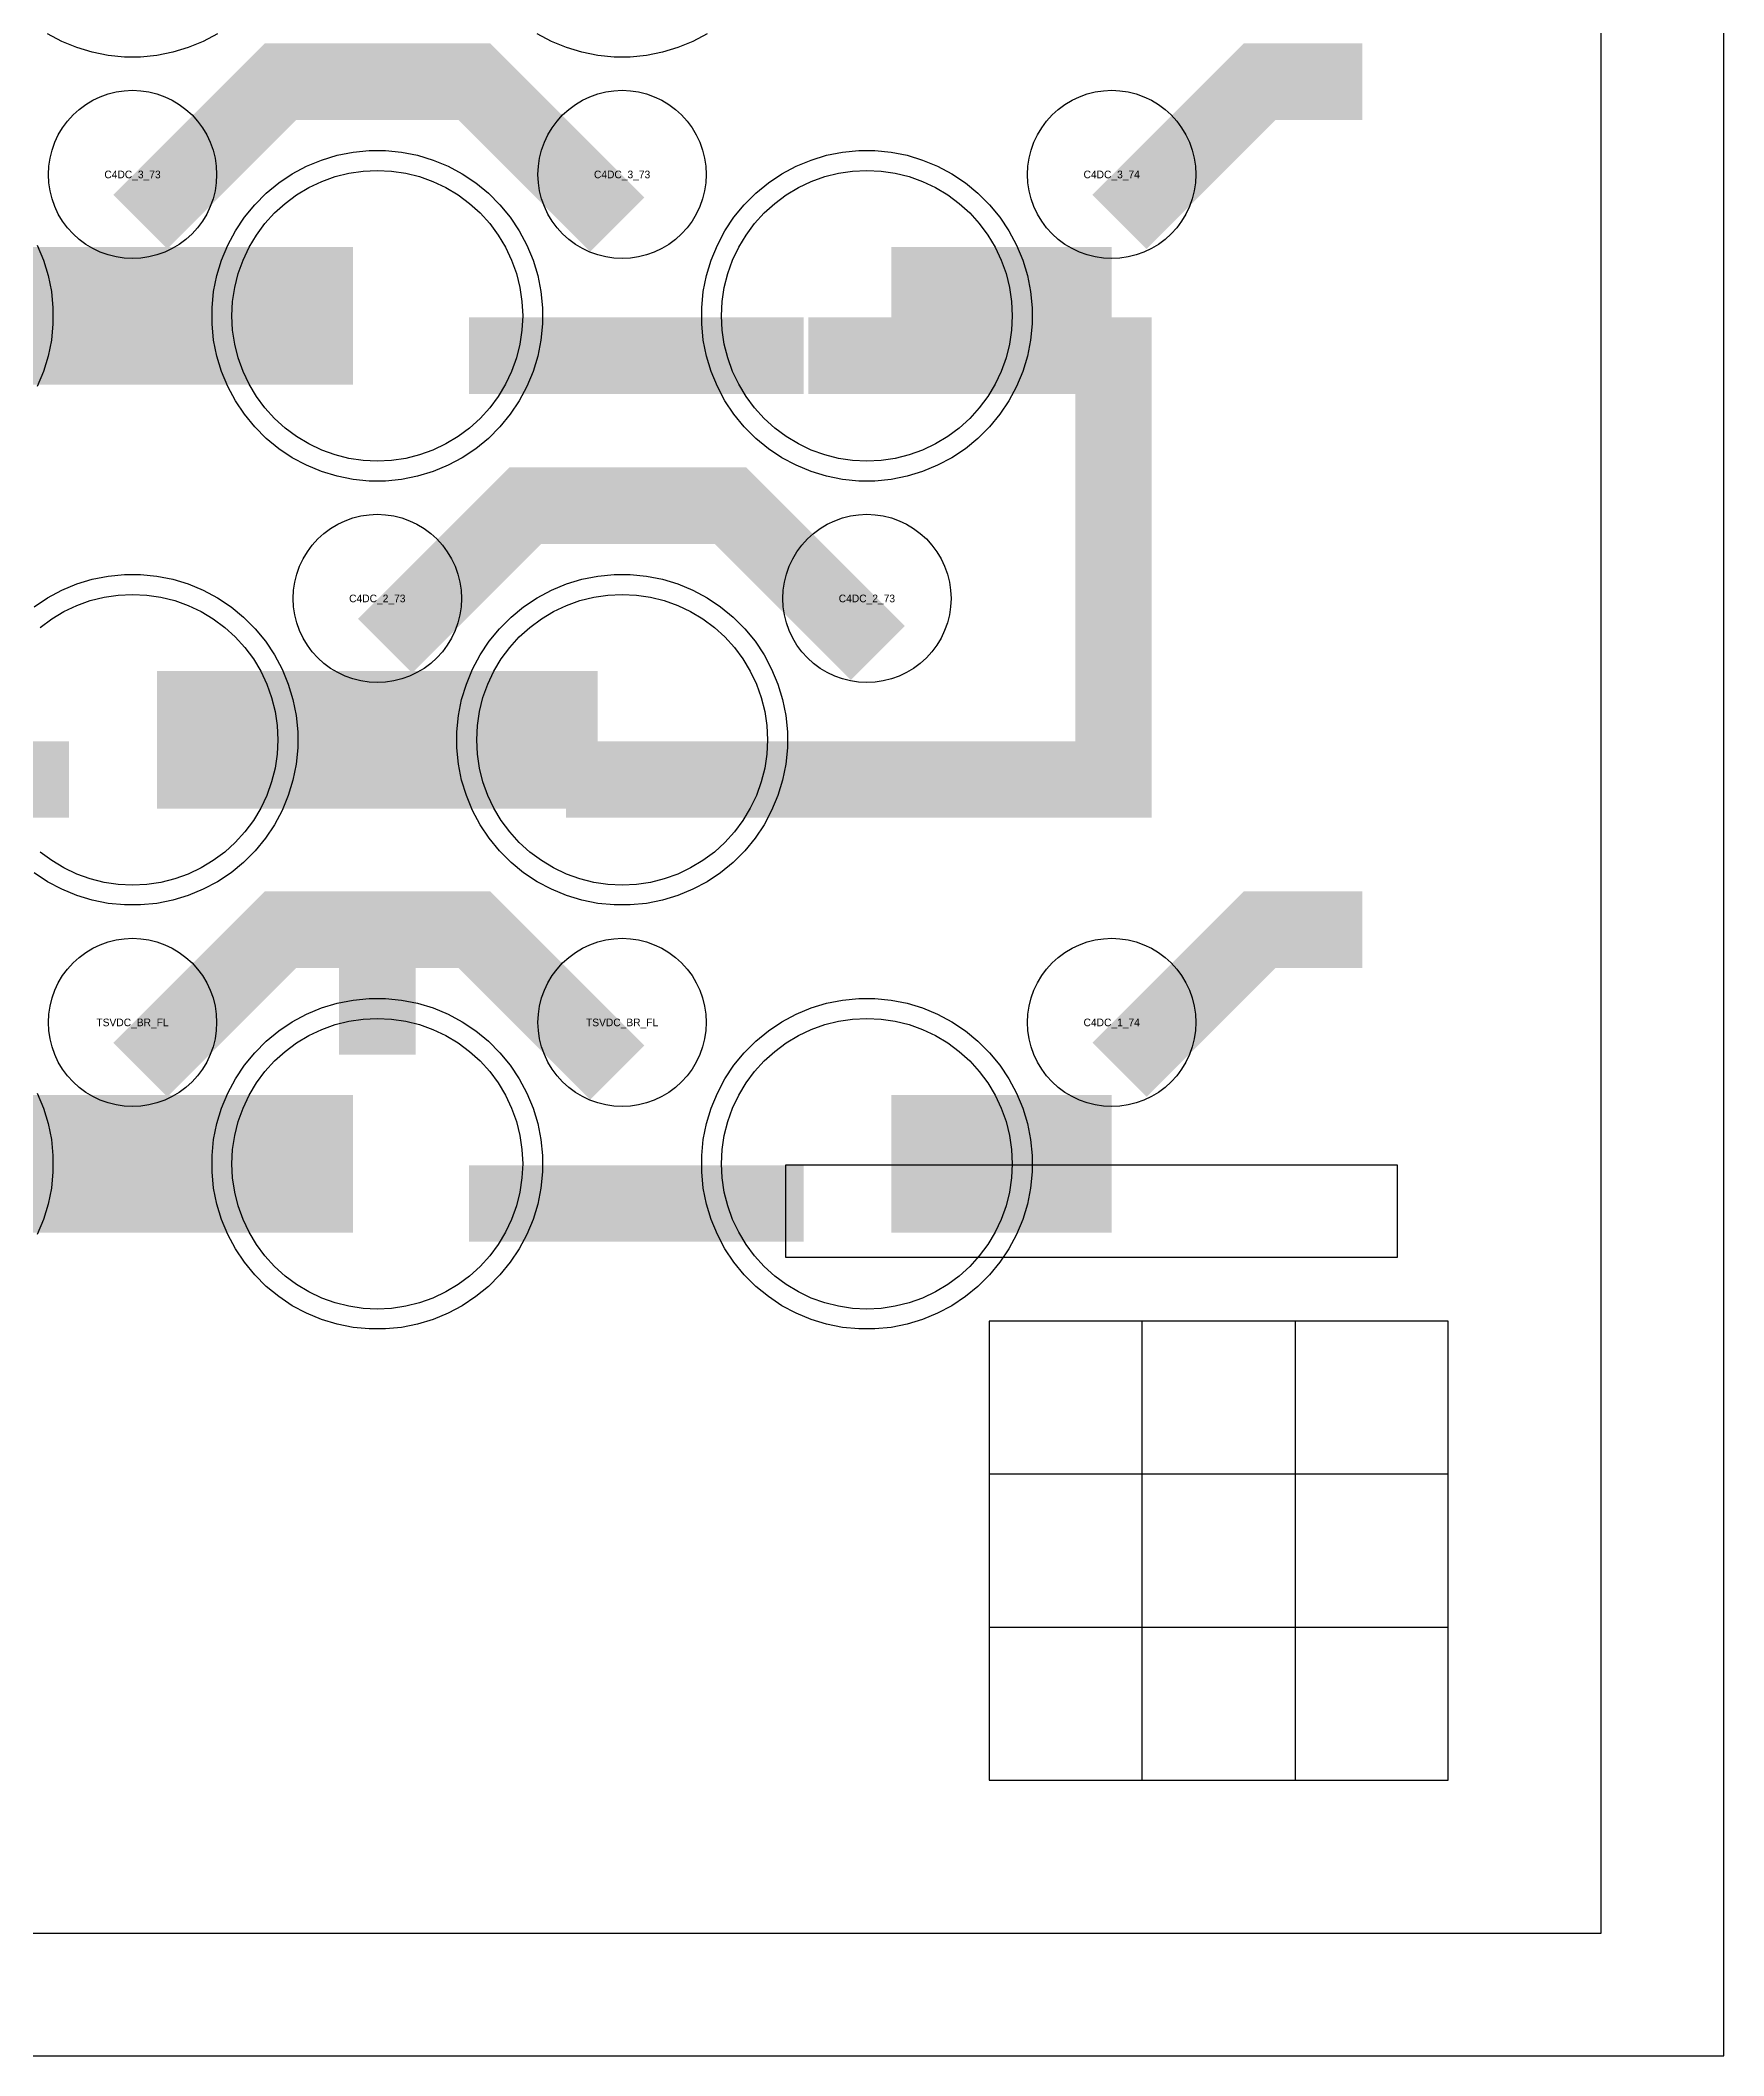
# Model space of a CAD drawing. Extents: x -11880 to 11880, y -14992 to 14992.
# Drawn here: x 11330 to 11880, y -14992 to -14334 of the extents above; entities that cross this region are included whole.
import ezdxf
from ezdxf.enums import TextEntityAlignment as Align

# ---------------------------------------------------------------- set-up
doc = ezdxf.new("R2010")
doc.units = 0
doc.header["$MEASUREMENT"] = 0
for name, color, linetype in [('GDS_775_DT_237', 138, 'CONTINUOUS'), ('OUTLINE', 30, 'CONTINUOUS'), ('RDL1_FS', 34, 'CONTINUOUS'), ('RDL_BS', 160, 'CONTINUOUS')]:
    doc.layers.add(name, color=color, linetype=linetype)

msp = doc.modelspace()

# ---------------------------------------------------------------- linework, layer by layer
at = {"layer": 'OUTLINE'}
for points in [[(-11880, -14992.5), (11880, -14992.5), (11880, 14992.5), (-11880, 14992.5)], [(-11840, -14952.5), (11840, -14952.5), (11840, 14952.5), (-11840, 14952.5)], [(11640, -14902.5), (11790, -14902.5), (11790, -14752.5), (11640, -14752.5)]]:
    msp.add_lwpolyline(points, close=True, dxfattribs=at)
at = {"layer": 'RDL1_FS', "color": 241, "true_color": 0xf7abae}
for points in [[(11440, -14471.379), (11435.343, -14471.15), (11430.732, -14470.466), (11426.209, -14469.334), (11421.819, -14467.762), (11417.605, -14465.77), (11413.605, -14463.372), (11409.86, -14460.594), (11406.406, -14457.464), (11403.276, -14454.01), (11400.498, -14450.265), (11398.1, -14446.265), (11396.108, -14442.051), (11394.536, -14437.661), (11393.404, -14433.138), (11392.72, -14428.527), (11392.491, -14423.87), (11392.72, -14419.213), (11393.404, -14414.602), (11394.536, -14410.079), (11396.108, -14405.689), (11398.1, -14401.475), (11400.498, -14397.475), (11403.276, -14393.73), (11406.406, -14390.276), (11409.86, -14387.146), (11413.605, -14384.368), (11417.605, -14381.97), (11421.819, -14379.978), (11426.209, -14378.406), (11430.732, -14377.274), (11435.343, -14376.59), (11440, -14376.361), (11444.657, -14376.59), (11449.268, -14377.274), (11453.791, -14378.406), (11458.181, -14379.978), (11462.395, -14381.97), (11466.395, -14384.368), (11470.14, -14387.146), (11473.594, -14390.276), (11476.724, -14393.73), (11479.502, -14397.475), (11481.9, -14401.475), (11483.892, -14405.689), (11485.464, -14410.079), (11486.596, -14414.602), (11487.28, -14419.213), (11487.509, -14423.87), (11487.28, -14428.527), (11486.596, -14433.138), (11485.464, -14437.661), (11483.892, -14442.051), (11481.9, -14446.265), (11479.502, -14450.265), (11476.724, -14454.01), (11473.594, -14457.464), (11470.14, -14460.594), (11466.395, -14463.372), (11462.395, -14465.77), (11458.181, -14467.762), (11453.791, -14469.334), (11449.268, -14470.466), (11444.657, -14471.15)], [(11600, -14471.379), (11595.343, -14471.15), (11590.732, -14470.466), (11586.209, -14469.334), (11581.819, -14467.762), (11577.605, -14465.77), (11573.605, -14463.372), (11569.86, -14460.594), (11566.406, -14457.464), (11563.276, -14454.01), (11560.498, -14450.265), (11558.1, -14446.265), (11556.108, -14442.051), (11554.536, -14437.661), (11553.404, -14433.138), (11552.72, -14428.527), (11552.491, -14423.87), (11552.72, -14419.213), (11553.404, -14414.602), (11554.536, -14410.079), (11556.108, -14405.689), (11558.1, -14401.475), (11560.498, -14397.475), (11563.276, -14393.73), (11566.406, -14390.276), (11569.86, -14387.146), (11573.605, -14384.368), (11577.605, -14381.97), (11581.819, -14379.978), (11586.209, -14378.406), (11590.732, -14377.274), (11595.343, -14376.59), (11600, -14376.361), (11604.657, -14376.59), (11609.268, -14377.274), (11613.791, -14378.406), (11618.181, -14379.978), (11622.395, -14381.97), (11626.395, -14384.368), (11630.14, -14387.146), (11633.594, -14390.276), (11636.724, -14393.73), (11639.502, -14397.475), (11641.9, -14401.475), (11643.892, -14405.689), (11645.464, -14410.079), (11646.596, -14414.602), (11647.28, -14419.213), (11647.509, -14423.87), (11647.28, -14428.527), (11646.596, -14433.138), (11645.464, -14437.661), (11643.892, -14442.051), (11641.9, -14446.265), (11639.502, -14450.265), (11636.724, -14454.01), (11633.594, -14457.464), (11630.14, -14460.594), (11626.395, -14463.372), (11622.395, -14465.77), (11618.181, -14467.762), (11613.791, -14469.334), (11609.268, -14470.466), (11604.657, -14471.15)], [(11520, -14609.944), (11515.343, -14609.715), (11510.732, -14609.031), (11506.209, -14607.899), (11501.819, -14606.327), (11497.605, -14604.335), (11493.605, -14601.937), (11489.86, -14599.159), (11486.406, -14596.029), (11483.276, -14592.575), (11480.498, -14588.83), (11478.1, -14584.83), (11476.108, -14580.616), (11474.536, -14576.226), (11473.404, -14571.703), (11472.72, -14567.092), (11472.491, -14562.435), (11472.72, -14557.778), (11473.404, -14553.167), (11474.536, -14548.644), (11476.108, -14544.254), (11478.1, -14540.04), (11480.498, -14536.04), (11483.276, -14532.295), (11486.406, -14528.841), (11489.86, -14525.711), (11493.605, -14522.933), (11497.605, -14520.535), (11501.819, -14518.543), (11506.209, -14516.971), (11510.732, -14515.839), (11515.343, -14515.155), (11520, -14514.926), (11524.657, -14515.155), (11529.268, -14515.839), (11533.791, -14516.971), (11538.181, -14518.543), (11542.395, -14520.535), (11546.395, -14522.933), (11550.14, -14525.711), (11553.594, -14528.841), (11556.724, -14532.295), (11559.502, -14536.04), (11561.9, -14540.04), (11563.892, -14544.254), (11565.464, -14548.644), (11566.596, -14553.167), (11567.28, -14557.778), (11567.509, -14562.435), (11567.28, -14567.092), (11566.596, -14571.703), (11565.464, -14576.226), (11563.892, -14580.616), (11561.9, -14584.83), (11559.502, -14588.83), (11556.724, -14592.575), (11553.594, -14596.029), (11550.14, -14599.159), (11546.395, -14601.937), (11542.395, -14604.335), (11538.181, -14606.327), (11533.791, -14607.899), (11529.268, -14609.031), (11524.657, -14609.715)], [(11440, -14748.509), (11435.343, -14748.28), (11430.732, -14747.596), (11426.209, -14746.464), (11421.819, -14744.892), (11417.605, -14742.9), (11413.605, -14740.502), (11409.86, -14737.724), (11406.406, -14734.594), (11403.276, -14731.14), (11400.498, -14727.395), (11398.1, -14723.395), (11396.108, -14719.181), (11394.536, -14714.791), (11393.404, -14710.268), (11392.72, -14705.657), (11392.491, -14701), (11392.72, -14696.343), (11393.404, -14691.732), (11394.536, -14687.209), (11396.108, -14682.819), (11398.1, -14678.605), (11400.498, -14674.605), (11403.276, -14670.86), (11406.406, -14667.406), (11409.86, -14664.276), (11413.605, -14661.498), (11417.605, -14659.1), (11421.819, -14657.108), (11426.209, -14655.536), (11430.732, -14654.404), (11435.343, -14653.72), (11440, -14653.491), (11444.657, -14653.72), (11449.268, -14654.404), (11453.791, -14655.536), (11458.181, -14657.108), (11462.395, -14659.1), (11466.395, -14661.498), (11470.14, -14664.276), (11473.594, -14667.406), (11476.724, -14670.86), (11479.502, -14674.605), (11481.9, -14678.605), (11483.892, -14682.819), (11485.464, -14687.209), (11486.596, -14691.732), (11487.28, -14696.343), (11487.509, -14701), (11487.28, -14705.657), (11486.596, -14710.268), (11485.464, -14714.791), (11483.892, -14719.181), (11481.9, -14723.395), (11479.502, -14727.395), (11476.724, -14731.14), (11473.594, -14734.594), (11470.14, -14737.724), (11466.395, -14740.502), (11462.395, -14742.9), (11458.181, -14744.892), (11453.791, -14746.464), (11449.268, -14747.596), (11444.657, -14748.28)], [(11600, -14748.509), (11595.343, -14748.28), (11590.732, -14747.596), (11586.209, -14746.464), (11581.819, -14744.892), (11577.605, -14742.9), (11573.605, -14740.502), (11569.86, -14737.724), (11566.406, -14734.594), (11563.276, -14731.14), (11560.498, -14727.395), (11558.1, -14723.395), (11556.108, -14719.181), (11554.536, -14714.791), (11553.404, -14710.268), (11552.72, -14705.657), (11552.491, -14701), (11552.72, -14696.343), (11553.404, -14691.732), (11554.536, -14687.209), (11556.108, -14682.819), (11558.1, -14678.605), (11560.498, -14674.605), (11563.276, -14670.86), (11566.406, -14667.406), (11569.86, -14664.276), (11573.605, -14661.498), (11577.605, -14659.1), (11581.819, -14657.108), (11586.209, -14655.536), (11590.732, -14654.404), (11595.343, -14653.72), (11600, -14653.491), (11604.657, -14653.72), (11609.268, -14654.404), (11613.791, -14655.536), (11618.181, -14657.108), (11622.395, -14659.1), (11626.395, -14661.498), (11630.14, -14664.276), (11633.594, -14667.406), (11636.724, -14670.86), (11639.502, -14674.605), (11641.9, -14678.605), (11643.892, -14682.819), (11645.464, -14687.209), (11646.596, -14691.732), (11647.28, -14696.343), (11647.509, -14701), (11647.28, -14705.657), (11646.596, -14710.268), (11645.464, -14714.791), (11643.892, -14719.181), (11641.9, -14723.395), (11639.502, -14727.395), (11636.724, -14731.14), (11633.594, -14734.594), (11630.14, -14737.724), (11626.395, -14740.502), (11622.395, -14742.9), (11618.181, -14744.892), (11613.791, -14746.464), (11609.268, -14747.596), (11604.657, -14748.28)]]:
    msp.add_lwpolyline(points, close=True, dxfattribs=at)
for points in [[(11288.002, -14423.87, 45, 45, 0), (11360.002, -14423.87, 45, 45, 0)], [(11360.002, -14423.87, 45, 45, 0), (11432.002, -14423.87, 45, 45, 0)], [(11608.002, -14423.87, 45, 45, 0), (11680.002, -14423.87, 45, 45, 0)], [(11368.002, -14562.435, 45, 45, 0), (11440.002, -14562.435, 45, 45, 0)], [(11440.002, -14562.435, 45, 45, 0), (11512.002, -14562.435, 45, 45, 0)], [(11288.002, -14701, 45, 45, 0), (11360.002, -14701, 45, 45, 0)], [(11360.002, -14701, 45, 45, 0), (11432.002, -14701, 45, 45, 0)], [(11608.002, -14701, 45, 45, 0), (11680.002, -14701, 45, 45, 0)]]:
    msp.add_lwpolyline(points, format="xyseb", dxfattribs=at)
msp.add_lwpolyline([(11329.86, -14525.711), (11333.605, -14522.933), (11337.605, -14520.535), (11341.819, -14518.543), (11346.209, -14516.971), (11350.732, -14515.839), (11355.343, -14515.155), (11360, -14514.926), (11364.657, -14515.155), (11369.268, -14515.839), (11373.791, -14516.971), (11378.181, -14518.543), (11382.395, -14520.535), (11386.395, -14522.933), (11390.14, -14525.711), (11393.594, -14528.841), (11396.724, -14532.295), (11399.502, -14536.04), (11401.9, -14540.04), (11403.892, -14544.254), (11405.464, -14548.644), (11406.596, -14553.167), (11407.28, -14557.778), (11407.509, -14562.435), (11407.28, -14567.092), (11406.596, -14571.703), (11405.464, -14576.226), (11403.892, -14580.616), (11401.9, -14584.83), (11399.502, -14588.83), (11396.724, -14592.575), (11393.594, -14596.029), (11390.14, -14599.159), (11386.395, -14601.937), (11382.395, -14604.335), (11378.181, -14606.327), (11373.791, -14607.899), (11369.268, -14609.031), (11364.657, -14609.715), (11360, -14609.944), (11355.343, -14609.715), (11350.732, -14609.031), (11346.209, -14607.899), (11341.819, -14606.327), (11337.605, -14604.335), (11333.605, -14601.937), (11329.86, -14599.159)], dxfattribs=at)
at = {"layer": 'RDL1_FS'}
for points in [[(11640, -14902.5), (11690, -14902.5), (11690, -14752.5), (11640, -14752.5)], [(11740, -14902.5), (11790, -14902.5), (11790, -14752.5), (11740, -14752.5)], [(11640, -14852.5), (11790, -14852.5), (11790, -14802.5), (11640, -14802.5)]]:
    msp.add_lwpolyline(points, close=True, dxfattribs=at)
at = {"layer": 'RDL_BS', "color": 241, "true_color": 0xf7abae}
for points in [[(11387.777, -14331.693), (11383.115, -14334.185), (11378.205, -14336.216), (11373.165, -14337.747), (11367.938, -14338.793), (11362.644, -14339.31), (11357.356, -14339.31), (11352.062, -14338.793), (11346.835, -14337.747), (11341.795, -14336.216), (11336.885, -14334.185), (11332.223, -14331.693)], [(11547.777, -14331.693), (11543.115, -14334.185), (11538.205, -14336.216), (11533.165, -14337.747), (11527.938, -14338.793), (11522.644, -14339.31), (11517.356, -14339.31), (11512.062, -14338.793), (11506.835, -14337.747), (11501.795, -14336.216), (11496.885, -14334.185), (11492.223, -14331.693)], [(11328.875, -14400.755), (11330.906, -14405.665), (11332.437, -14410.705), (11333.483, -14415.932), (11334, -14421.226), (11334, -14426.514), (11333.483, -14431.808), (11332.437, -14437.035), (11330.906, -14442.075), (11328.875, -14446.985)], [(11327.809, -14518.999), (11332.223, -14516.052), (11336.885, -14513.56), (11341.795, -14511.529), (11346.835, -14509.998), (11352.062, -14508.952), (11357.356, -14508.435), (11362.644, -14508.435), (11367.938, -14508.952), (11373.165, -14509.998), (11378.205, -14511.529), (11383.115, -14513.56), (11387.777, -14516.052), (11392.191, -14518.999), (11396.292, -14522.361), (11400.074, -14526.143), (11403.436, -14530.244), (11406.383, -14534.658), (11408.875, -14539.32), (11410.906, -14544.23), (11412.437, -14549.27), (11413.483, -14554.497), (11414, -14559.791), (11414, -14565.079), (11413.483, -14570.373), (11412.437, -14575.6), (11410.906, -14580.64), (11408.875, -14585.55), (11406.383, -14590.212), (11403.436, -14594.626), (11400.074, -14598.727), (11396.292, -14602.509), (11392.191, -14605.871), (11387.777, -14608.818), (11383.115, -14611.31), (11378.205, -14613.341), (11373.165, -14614.872), (11367.938, -14615.918), (11362.644, -14616.435), (11357.356, -14616.435), (11352.062, -14615.918), (11346.835, -14614.872), (11341.795, -14613.341), (11336.885, -14611.31), (11332.223, -14608.818), (11327.809, -14605.871)], [(11328.875, -14677.885), (11330.906, -14682.795), (11332.437, -14687.835), (11333.483, -14693.062), (11334, -14698.356), (11334, -14703.644), (11333.483, -14708.938), (11332.437, -14714.165), (11330.906, -14719.205), (11328.875, -14724.115)]]:
    msp.add_lwpolyline(points, dxfattribs=at)
at = {"layer": 'RDL_BS'}
for points in [[(11362.562, -14393.184, 25, 25, 0), (11408.377, -14347.369, 25, 25, 0), (11441.93, -14347.369, 25, 25, 0)], [(11518.401, -14394.083, 25, 25, 0), (11471.687, -14347.369, 25, 25, 0), (11441.929, -14347.369, 25, 25, 0)], [(11682.562, -14393.184, 25, 25, 0), (11728.377, -14347.369, 25, 25, 0), (11761.93, -14347.369, 25, 25, 0)], [(11442.562, -14531.749, 25, 25, 0), (11488.377, -14485.934, 25, 25, 0), (11521.93, -14485.934, 25, 25, 0)], [(11603.555, -14534.054, 25, 25, 0), (11555.435, -14485.934, 25, 25, 0), (11521.838, -14485.934, 25, 25, 0)], [(11440, -14638.46, 25, 25, 0), (11440, -14611.999, 25, 25, 0)], [(11682.562, -14670.314, 25, 25, 0), (11728.377, -14624.499, 25, 25, 0), (11761.93, -14624.499, 25, 25, 0)]]:
    msp.add_lwpolyline(points, format="xyseb", dxfattribs=at)
for points in [[(11360, -14405.176), (11357.307, -14405.044), (11354.635, -14404.648), (11352.016, -14403.991), (11349.481, -14403.084), (11347.044, -14401.932), (11344.72, -14400.539), (11342.557, -14398.936), (11340.558, -14397.124), (11338.746, -14395.125), (11337.143, -14392.962), (11335.75, -14390.638), (11334.598, -14388.201), (11333.691, -14385.666), (11333.034, -14383.047), (11332.638, -14380.375), (11332.506, -14377.682), (11332.638, -14374.989), (11333.034, -14372.317), (11333.691, -14369.698), (11334.598, -14367.163), (11335.75, -14364.726), (11337.143, -14362.402), (11338.746, -14360.239), (11340.558, -14358.24), (11342.557, -14356.428), (11344.72, -14354.825), (11347.044, -14353.432), (11349.481, -14352.28), (11352.016, -14351.373), (11354.635, -14350.716), (11357.307, -14350.32), (11360, -14350.188), (11362.693, -14350.32), (11365.365, -14350.716), (11367.984, -14351.373), (11370.519, -14352.28), (11372.956, -14353.432), (11375.28, -14354.825), (11377.443, -14356.428), (11379.442, -14358.24), (11381.254, -14360.239), (11382.857, -14362.402), (11384.25, -14364.726), (11385.402, -14367.163), (11386.309, -14369.698), (11386.966, -14372.317), (11387.362, -14374.989), (11387.494, -14377.682), (11387.362, -14380.375), (11386.966, -14383.047), (11386.309, -14385.666), (11385.402, -14388.201), (11384.25, -14390.638), (11382.857, -14392.962), (11381.254, -14395.125), (11379.442, -14397.124), (11377.443, -14398.936), (11375.28, -14400.539), (11372.956, -14401.932), (11370.519, -14403.084), (11367.984, -14403.991), (11365.365, -14404.648), (11362.693, -14405.044)], [(11520, -14405.176), (11517.307, -14405.044), (11514.635, -14404.648), (11512.016, -14403.991), (11509.481, -14403.084), (11507.044, -14401.932), (11504.72, -14400.539), (11502.557, -14398.936), (11500.558, -14397.124), (11498.746, -14395.125), (11497.143, -14392.962), (11495.75, -14390.638), (11494.598, -14388.201), (11493.691, -14385.666), (11493.034, -14383.047), (11492.638, -14380.375), (11492.506, -14377.682), (11492.638, -14374.989), (11493.034, -14372.317), (11493.691, -14369.698), (11494.598, -14367.163), (11495.75, -14364.726), (11497.143, -14362.402), (11498.746, -14360.239), (11500.558, -14358.24), (11502.557, -14356.428), (11504.72, -14354.825), (11507.044, -14353.432), (11509.481, -14352.28), (11512.016, -14351.373), (11514.635, -14350.716), (11517.307, -14350.32), (11520, -14350.188), (11522.693, -14350.32), (11525.365, -14350.716), (11527.984, -14351.373), (11530.519, -14352.28), (11532.956, -14353.432), (11535.28, -14354.825), (11537.443, -14356.428), (11539.442, -14358.24), (11541.254, -14360.239), (11542.857, -14362.402), (11544.25, -14364.726), (11545.402, -14367.163), (11546.309, -14369.698), (11546.966, -14372.317), (11547.362, -14374.989), (11547.494, -14377.682), (11547.362, -14380.375), (11546.966, -14383.047), (11546.309, -14385.666), (11545.402, -14388.201), (11544.25, -14390.638), (11542.857, -14392.962), (11541.254, -14395.125), (11539.442, -14397.124), (11537.443, -14398.936), (11535.28, -14400.539), (11532.956, -14401.932), (11530.519, -14403.084), (11527.984, -14403.991), (11525.365, -14404.648), (11522.693, -14405.044)], [(11680, -14405.176), (11677.307, -14405.044), (11674.635, -14404.648), (11672.016, -14403.991), (11669.481, -14403.084), (11667.044, -14401.932), (11664.72, -14400.539), (11662.557, -14398.936), (11660.558, -14397.124), (11658.746, -14395.125), (11657.143, -14392.962), (11655.75, -14390.638), (11654.598, -14388.201), (11653.691, -14385.666), (11653.034, -14383.047), (11652.638, -14380.375), (11652.506, -14377.682), (11652.638, -14374.989), (11653.034, -14372.317), (11653.691, -14369.698), (11654.598, -14367.163), (11655.75, -14364.726), (11657.143, -14362.402), (11658.746, -14360.239), (11660.558, -14358.24), (11662.557, -14356.428), (11664.72, -14354.825), (11667.044, -14353.432), (11669.481, -14352.28), (11672.016, -14351.373), (11674.635, -14350.716), (11677.307, -14350.32), (11680, -14350.188), (11682.693, -14350.32), (11685.365, -14350.716), (11687.984, -14351.373), (11690.519, -14352.28), (11692.956, -14353.432), (11695.28, -14354.825), (11697.443, -14356.428), (11699.442, -14358.24), (11701.254, -14360.239), (11702.857, -14362.402), (11704.25, -14364.726), (11705.402, -14367.163), (11706.309, -14369.698), (11706.966, -14372.317), (11707.362, -14374.989), (11707.494, -14377.682), (11707.362, -14380.375), (11706.966, -14383.047), (11706.309, -14385.666), (11705.402, -14388.201), (11704.25, -14390.638), (11702.857, -14392.962), (11701.254, -14395.125), (11699.442, -14397.124), (11697.443, -14398.936), (11695.28, -14400.539), (11692.956, -14401.932), (11690.519, -14403.084), (11687.984, -14403.991), (11685.365, -14404.648), (11682.693, -14405.044)], [(11440, -14543.741), (11437.307, -14543.609), (11434.635, -14543.213), (11432.016, -14542.556), (11429.481, -14541.649), (11427.044, -14540.497), (11424.72, -14539.104), (11422.557, -14537.501), (11420.558, -14535.689), (11418.746, -14533.69), (11417.143, -14531.527), (11415.75, -14529.203), (11414.598, -14526.766), (11413.691, -14524.231), (11413.034, -14521.612), (11412.638, -14518.94), (11412.506, -14516.247), (11412.638, -14513.554), (11413.034, -14510.882), (11413.691, -14508.263), (11414.598, -14505.728), (11415.75, -14503.291), (11417.143, -14500.967), (11418.746, -14498.804), (11420.558, -14496.805), (11422.557, -14494.993), (11424.72, -14493.39), (11427.044, -14491.997), (11429.481, -14490.845), (11432.016, -14489.938), (11434.635, -14489.281), (11437.307, -14488.885), (11440, -14488.753), (11442.693, -14488.885), (11445.365, -14489.281), (11447.984, -14489.938), (11450.519, -14490.845), (11452.956, -14491.997), (11455.28, -14493.39), (11457.443, -14494.993), (11459.442, -14496.805), (11461.254, -14498.804), (11462.857, -14500.967), (11464.25, -14503.291), (11465.402, -14505.728), (11466.309, -14508.263), (11466.966, -14510.882), (11467.362, -14513.554), (11467.494, -14516.247), (11467.362, -14518.94), (11466.966, -14521.612), (11466.309, -14524.231), (11465.402, -14526.766), (11464.25, -14529.203), (11462.857, -14531.527), (11461.254, -14533.69), (11459.442, -14535.689), (11457.443, -14537.501), (11455.28, -14539.104), (11452.956, -14540.497), (11450.519, -14541.649), (11447.984, -14542.556), (11445.365, -14543.213), (11442.693, -14543.609)], [(11600, -14543.741), (11597.307, -14543.609), (11594.635, -14543.213), (11592.016, -14542.556), (11589.481, -14541.649), (11587.044, -14540.497), (11584.72, -14539.104), (11582.557, -14537.501), (11580.558, -14535.689), (11578.746, -14533.69), (11577.143, -14531.527), (11575.75, -14529.203), (11574.598, -14526.766), (11573.691, -14524.231), (11573.034, -14521.612), (11572.638, -14518.94), (11572.506, -14516.247), (11572.638, -14513.554), (11573.034, -14510.882), (11573.691, -14508.263), (11574.598, -14505.728), (11575.75, -14503.291), (11577.143, -14500.967), (11578.746, -14498.804), (11580.558, -14496.805), (11582.557, -14494.993), (11584.72, -14493.39), (11587.044, -14491.997), (11589.481, -14490.845), (11592.016, -14489.938), (11594.635, -14489.281), (11597.307, -14488.885), (11600, -14488.753), (11602.693, -14488.885), (11605.365, -14489.281), (11607.984, -14489.938), (11610.519, -14490.845), (11612.956, -14491.997), (11615.28, -14493.39), (11617.443, -14494.993), (11619.442, -14496.805), (11621.254, -14498.804), (11622.857, -14500.967), (11624.25, -14503.291), (11625.402, -14505.728), (11626.309, -14508.263), (11626.966, -14510.882), (11627.362, -14513.554), (11627.494, -14516.247), (11627.362, -14518.94), (11626.966, -14521.612), (11626.309, -14524.231), (11625.402, -14526.766), (11624.25, -14529.203), (11622.857, -14531.527), (11621.254, -14533.69), (11619.442, -14535.689), (11617.443, -14537.501), (11615.28, -14539.104), (11612.956, -14540.497), (11610.519, -14541.649), (11607.984, -14542.556), (11605.365, -14543.213), (11602.693, -14543.609)], [(11680, -14682.306), (11677.307, -14682.174), (11674.635, -14681.778), (11672.016, -14681.121), (11669.481, -14680.214), (11667.044, -14679.062), (11664.72, -14677.669), (11662.557, -14676.066), (11660.558, -14674.254), (11658.746, -14672.255), (11657.143, -14670.092), (11655.75, -14667.768), (11654.598, -14665.331), (11653.691, -14662.796), (11653.034, -14660.177), (11652.638, -14657.505), (11652.506, -14654.812), (11652.638, -14652.119), (11653.034, -14649.447), (11653.691, -14646.828), (11654.598, -14644.293), (11655.75, -14641.856), (11657.143, -14639.532), (11658.746, -14637.369), (11660.558, -14635.37), (11662.557, -14633.558), (11664.72, -14631.955), (11667.044, -14630.562), (11669.481, -14629.41), (11672.016, -14628.503), (11674.635, -14627.846), (11677.307, -14627.45), (11680, -14627.318), (11682.693, -14627.45), (11685.365, -14627.846), (11687.984, -14628.503), (11690.519, -14629.41), (11692.956, -14630.562), (11695.28, -14631.955), (11697.443, -14633.558), (11699.442, -14635.37), (11701.254, -14637.369), (11702.857, -14639.532), (11704.25, -14641.856), (11705.402, -14644.293), (11706.309, -14646.828), (11706.966, -14649.447), (11707.362, -14652.119), (11707.494, -14654.812), (11707.362, -14657.505), (11706.966, -14660.177), (11706.309, -14662.796), (11705.402, -14665.331), (11704.25, -14667.768), (11702.857, -14670.092), (11701.254, -14672.255), (11699.442, -14674.254), (11697.443, -14676.066), (11695.28, -14677.669), (11692.956, -14679.062), (11690.519, -14680.214), (11687.984, -14681.121), (11685.365, -14681.778), (11682.693, -14682.174)]]:
    msp.add_lwpolyline(points, close=True, dxfattribs=at)
at = {"layer": 'RDL_BS', "color": 241, "true_color": 0xf7abae}
for points in [[(11437.356, -14477.87), (11432.062, -14477.353), (11426.835, -14476.307), (11421.795, -14474.776), (11416.885, -14472.745), (11412.223, -14470.253), (11407.809, -14467.306), (11403.708, -14463.944), (11399.926, -14460.162), (11396.564, -14456.061), (11393.617, -14451.647), (11391.125, -14446.985), (11389.094, -14442.075), (11387.563, -14437.035), (11386.517, -14431.808), (11386, -14426.514), (11386, -14421.226), (11386.517, -14415.932), (11387.563, -14410.705), (11389.094, -14405.665), (11391.125, -14400.755), (11393.617, -14396.093), (11396.564, -14391.679), (11399.926, -14387.578), (11403.708, -14383.796), (11407.809, -14380.434), (11412.223, -14377.487), (11416.885, -14374.995), (11421.795, -14372.964), (11426.835, -14371.433), (11432.062, -14370.387), (11437.356, -14369.87), (11442.644, -14369.87), (11447.938, -14370.387), (11453.165, -14371.433), (11458.205, -14372.964), (11463.115, -14374.995), (11467.777, -14377.487), (11472.191, -14380.434), (11476.292, -14383.796), (11480.074, -14387.578), (11483.436, -14391.679), (11486.383, -14396.093), (11488.875, -14400.755), (11490.906, -14405.665), (11492.437, -14410.705), (11493.483, -14415.932), (11494, -14421.226), (11494, -14426.514), (11493.483, -14431.808), (11492.437, -14437.035), (11490.906, -14442.075), (11488.875, -14446.985), (11486.383, -14451.647), (11483.436, -14456.061), (11480.074, -14460.162), (11476.292, -14463.944), (11472.191, -14467.306), (11467.777, -14470.253), (11463.115, -14472.745), (11458.205, -14474.776), (11453.165, -14476.307), (11447.938, -14477.353), (11442.644, -14477.87)], [(11597.356, -14477.87), (11592.062, -14477.353), (11586.835, -14476.307), (11581.795, -14474.776), (11576.885, -14472.745), (11572.223, -14470.253), (11567.809, -14467.306), (11563.708, -14463.944), (11559.926, -14460.162), (11556.564, -14456.061), (11553.617, -14451.647), (11551.125, -14446.985), (11549.094, -14442.075), (11547.563, -14437.035), (11546.517, -14431.808), (11546, -14426.514), (11546, -14421.226), (11546.517, -14415.932), (11547.563, -14410.705), (11549.094, -14405.665), (11551.125, -14400.755), (11553.617, -14396.093), (11556.564, -14391.679), (11559.926, -14387.578), (11563.708, -14383.796), (11567.809, -14380.434), (11572.223, -14377.487), (11576.885, -14374.995), (11581.795, -14372.964), (11586.835, -14371.433), (11592.062, -14370.387), (11597.356, -14369.87), (11602.644, -14369.87), (11607.938, -14370.387), (11613.165, -14371.433), (11618.205, -14372.964), (11623.115, -14374.995), (11627.777, -14377.487), (11632.191, -14380.434), (11636.292, -14383.796), (11640.074, -14387.578), (11643.436, -14391.679), (11646.383, -14396.093), (11648.875, -14400.755), (11650.906, -14405.665), (11652.437, -14410.705), (11653.483, -14415.932), (11654, -14421.226), (11654, -14426.514), (11653.483, -14431.808), (11652.437, -14437.035), (11650.906, -14442.075), (11648.875, -14446.985), (11646.383, -14451.647), (11643.436, -14456.061), (11640.074, -14460.162), (11636.292, -14463.944), (11632.191, -14467.306), (11627.777, -14470.253), (11623.115, -14472.745), (11618.205, -14474.776), (11613.165, -14476.307), (11607.938, -14477.353), (11602.644, -14477.87)], [(11517.356, -14616.435), (11512.062, -14615.918), (11506.835, -14614.872), (11501.795, -14613.341), (11496.885, -14611.31), (11492.223, -14608.818), (11487.809, -14605.871), (11483.708, -14602.509), (11479.926, -14598.727), (11476.564, -14594.626), (11473.617, -14590.212), (11471.125, -14585.55), (11469.094, -14580.64), (11467.563, -14575.6), (11466.517, -14570.373), (11466, -14565.079), (11466, -14559.791), (11466.517, -14554.497), (11467.563, -14549.27), (11469.094, -14544.23), (11471.125, -14539.32), (11473.617, -14534.658), (11476.564, -14530.244), (11479.926, -14526.143), (11483.708, -14522.361), (11487.809, -14518.999), (11492.223, -14516.052), (11496.885, -14513.56), (11501.795, -14511.529), (11506.835, -14509.998), (11512.062, -14508.952), (11517.356, -14508.435), (11522.644, -14508.435), (11527.938, -14508.952), (11533.165, -14509.998), (11538.205, -14511.529), (11543.115, -14513.56), (11547.777, -14516.052), (11552.191, -14518.999), (11556.292, -14522.361), (11560.074, -14526.143), (11563.436, -14530.244), (11566.383, -14534.658), (11568.875, -14539.32), (11570.906, -14544.23), (11572.437, -14549.27), (11573.483, -14554.497), (11574, -14559.791), (11574, -14565.079), (11573.483, -14570.373), (11572.437, -14575.6), (11570.906, -14580.64), (11568.875, -14585.55), (11566.383, -14590.212), (11563.436, -14594.626), (11560.074, -14598.727), (11556.292, -14602.509), (11552.191, -14605.871), (11547.777, -14608.818), (11543.115, -14611.31), (11538.205, -14613.341), (11533.165, -14614.872), (11527.938, -14615.918), (11522.644, -14616.435)], [(11360, -14682.306), (11357.307, -14682.174), (11354.635, -14681.778), (11352.016, -14681.121), (11349.481, -14680.214), (11347.044, -14679.062), (11344.72, -14677.669), (11342.557, -14676.066), (11340.558, -14674.254), (11338.746, -14672.255), (11337.143, -14670.092), (11335.75, -14667.768), (11334.598, -14665.331), (11333.691, -14662.796), (11333.034, -14660.177), (11332.638, -14657.505), (11332.506, -14654.812), (11332.638, -14652.119), (11333.034, -14649.447), (11333.691, -14646.828), (11334.598, -14644.293), (11335.75, -14641.856), (11337.143, -14639.532), (11338.746, -14637.369), (11340.558, -14635.37), (11342.557, -14633.558), (11344.72, -14631.955), (11347.044, -14630.562), (11349.481, -14629.41), (11352.016, -14628.503), (11354.635, -14627.846), (11357.307, -14627.45), (11360, -14627.318), (11362.693, -14627.45), (11365.365, -14627.846), (11367.984, -14628.503), (11370.519, -14629.41), (11372.956, -14630.562), (11375.28, -14631.955), (11377.443, -14633.558), (11379.442, -14635.37), (11381.254, -14637.369), (11382.857, -14639.532), (11384.25, -14641.856), (11385.402, -14644.293), (11386.309, -14646.828), (11386.966, -14649.447), (11387.362, -14652.119), (11387.494, -14654.812), (11387.362, -14657.505), (11386.966, -14660.177), (11386.309, -14662.796), (11385.402, -14665.331), (11384.25, -14667.768), (11382.857, -14670.092), (11381.254, -14672.255), (11379.442, -14674.254), (11377.443, -14676.066), (11375.28, -14677.669), (11372.956, -14679.062), (11370.519, -14680.214), (11367.984, -14681.121), (11365.365, -14681.778), (11362.693, -14682.174)], [(11520, -14682.306), (11517.307, -14682.174), (11514.635, -14681.778), (11512.016, -14681.121), (11509.481, -14680.214), (11507.044, -14679.062), (11504.72, -14677.669), (11502.557, -14676.066), (11500.558, -14674.254), (11498.746, -14672.255), (11497.143, -14670.092), (11495.75, -14667.768), (11494.598, -14665.331), (11493.691, -14662.796), (11493.034, -14660.177), (11492.638, -14657.505), (11492.506, -14654.812), (11492.638, -14652.119), (11493.034, -14649.447), (11493.691, -14646.828), (11494.598, -14644.293), (11495.75, -14641.856), (11497.143, -14639.532), (11498.746, -14637.369), (11500.558, -14635.37), (11502.557, -14633.558), (11504.72, -14631.955), (11507.044, -14630.562), (11509.481, -14629.41), (11512.016, -14628.503), (11514.635, -14627.846), (11517.307, -14627.45), (11520, -14627.318), (11522.693, -14627.45), (11525.365, -14627.846), (11527.984, -14628.503), (11530.519, -14629.41), (11532.956, -14630.562), (11535.28, -14631.955), (11537.443, -14633.558), (11539.442, -14635.37), (11541.254, -14637.369), (11542.857, -14639.532), (11544.25, -14641.856), (11545.402, -14644.293), (11546.309, -14646.828), (11546.966, -14649.447), (11547.362, -14652.119), (11547.494, -14654.812), (11547.362, -14657.505), (11546.966, -14660.177), (11546.309, -14662.796), (11545.402, -14665.331), (11544.25, -14667.768), (11542.857, -14670.092), (11541.254, -14672.255), (11539.442, -14674.254), (11537.443, -14676.066), (11535.28, -14677.669), (11532.956, -14679.062), (11530.519, -14680.214), (11527.984, -14681.121), (11525.365, -14681.778), (11522.693, -14682.174)], [(11437.356, -14755), (11432.062, -14754.483), (11426.835, -14753.437), (11421.795, -14751.906), (11416.885, -14749.875), (11412.223, -14747.383), (11407.809, -14744.436), (11403.708, -14741.074), (11399.926, -14737.292), (11396.564, -14733.191), (11393.617, -14728.777), (11391.125, -14724.115), (11389.094, -14719.205), (11387.563, -14714.165), (11386.517, -14708.938), (11386, -14703.644), (11386, -14698.356), (11386.517, -14693.062), (11387.563, -14687.835), (11389.094, -14682.795), (11391.125, -14677.885), (11393.617, -14673.223), (11396.564, -14668.809), (11399.926, -14664.708), (11403.708, -14660.926), (11407.809, -14657.564), (11412.223, -14654.617), (11416.885, -14652.125), (11421.795, -14650.094), (11426.835, -14648.563), (11432.062, -14647.517), (11437.356, -14647), (11442.644, -14647), (11447.938, -14647.517), (11453.165, -14648.563), (11458.205, -14650.094), (11463.115, -14652.125), (11467.777, -14654.617), (11472.191, -14657.564), (11476.292, -14660.926), (11480.074, -14664.708), (11483.436, -14668.809), (11486.383, -14673.223), (11488.875, -14677.885), (11490.906, -14682.795), (11492.437, -14687.835), (11493.483, -14693.062), (11494, -14698.356), (11494, -14703.644), (11493.483, -14708.938), (11492.437, -14714.165), (11490.906, -14719.205), (11488.875, -14724.115), (11486.383, -14728.777), (11483.436, -14733.191), (11480.074, -14737.292), (11476.292, -14741.074), (11472.191, -14744.436), (11467.777, -14747.383), (11463.115, -14749.875), (11458.205, -14751.906), (11453.165, -14753.437), (11447.938, -14754.483), (11442.644, -14755)], [(11597.356, -14755), (11592.062, -14754.483), (11586.835, -14753.437), (11581.795, -14751.906), (11576.885, -14749.875), (11572.223, -14747.383), (11567.809, -14744.436), (11563.708, -14741.074), (11559.926, -14737.292), (11556.564, -14733.191), (11553.617, -14728.777), (11551.125, -14724.115), (11549.094, -14719.205), (11547.563, -14714.165), (11546.517, -14708.938), (11546, -14703.644), (11546, -14698.356), (11546.517, -14693.062), (11547.563, -14687.835), (11549.094, -14682.795), (11551.125, -14677.885), (11553.617, -14673.223), (11556.564, -14668.809), (11559.926, -14664.708), (11563.708, -14660.926), (11567.809, -14657.564), (11572.223, -14654.617), (11576.885, -14652.125), (11581.795, -14650.094), (11586.835, -14648.563), (11592.062, -14647.517), (11597.356, -14647), (11602.644, -14647), (11607.938, -14647.517), (11613.165, -14648.563), (11618.205, -14650.094), (11623.115, -14652.125), (11627.777, -14654.617), (11632.191, -14657.564), (11636.292, -14660.926), (11640.074, -14664.708), (11643.436, -14668.809), (11646.383, -14673.223), (11648.875, -14677.885), (11650.906, -14682.795), (11652.437, -14687.835), (11653.483, -14693.062), (11654, -14698.356), (11654, -14703.644), (11653.483, -14708.938), (11652.437, -14714.165), (11650.906, -14719.205), (11648.875, -14724.115), (11646.383, -14728.777), (11643.436, -14733.191), (11640.074, -14737.292), (11636.292, -14741.074), (11632.191, -14744.436), (11627.777, -14747.383), (11623.115, -14749.875), (11618.205, -14751.906), (11613.165, -14753.437), (11607.938, -14754.483), (11602.644, -14755)], [(11573.447, -14731.513), (11773.447, -14731.513), (11773.447, -14701.513), (11573.447, -14701.513)]]:
    msp.add_lwpolyline(points, close=True, dxfattribs=at)
for points in [[(11680.588, -14587.948, 25, 25, 0), (11680.588, -14424.383, 25, 25, 0)], [(11470.016, -14436.883, 25, 25, 0), (11579.281, -14436.883, 25, 25, 0)], [(11693.088, -14436.883, 25, 25, 0), (11580.847, -14436.883, 25, 25, 0)], [(11230.016, -14575.448, 25, 25, 0), (11339.281, -14575.448, 25, 25, 0)], [(11501.661, -14575.448, 25, 25, 0), (11693.088, -14575.448, 25, 25, 0)], [(11440, -14620.181, 25, 25, 0), (11440, -14665.389, 25, 25, 0)], [(11362.562, -14670.314, 25, 25, 0), (11408.377, -14624.499, 25, 25, 0), (11441.93, -14624.499, 25, 25, 0)], [(11518.401, -14671.213, 25, 25, 0), (11471.687, -14624.499, 25, 25, 0), (11441.929, -14624.499, 25, 25, 0)], [(11470.016, -14714.013, 25, 25, 0), (11579.281, -14714.013, 25, 25, 0)]]:
    msp.add_lwpolyline(points, format="xyseb", dxfattribs=at)

# ---------------------------------------------------------------- texts
at = {"layer": 'GDS_775_DT_237'}
for s, p in [('C4DC_3_73', (11360, -14377.682)), ('C4DC_3_73', (11360, -14377.682)), ('C4DC_3_73', (11520, -14377.682)), ('C4DC_3_73', (11520, -14377.682)), ('C4DC_3_74', (11680, -14377.682)), ('C4DC_3_74', (11680, -14377.682)), ('C4DC_2_73', (11440, -14516.247)), ('C4DC_2_73', (11440, -14516.247)), ('C4DC_2_73', (11600, -14516.247)), ('C4DC_2_73', (11600, -14516.247)), ('TSVDC_BR_FL', (11360, -14654.812)), ('TSVDC_BR_FL', (11360, -14654.812)), ('TSVDC_BR_FL', (11520, -14654.812)), ('TSVDC_BR_FL', (11520, -14654.812)), ('C4DC_1_74', (11680, -14654.812)), ('C4DC_1_74', (11680, -14654.812))]:
    msp.add_text(s, height=2.5, dxfattribs=at).set_placement(p, align=Align.MIDDLE_CENTER)

doc.saveas('drawing.dxf')
